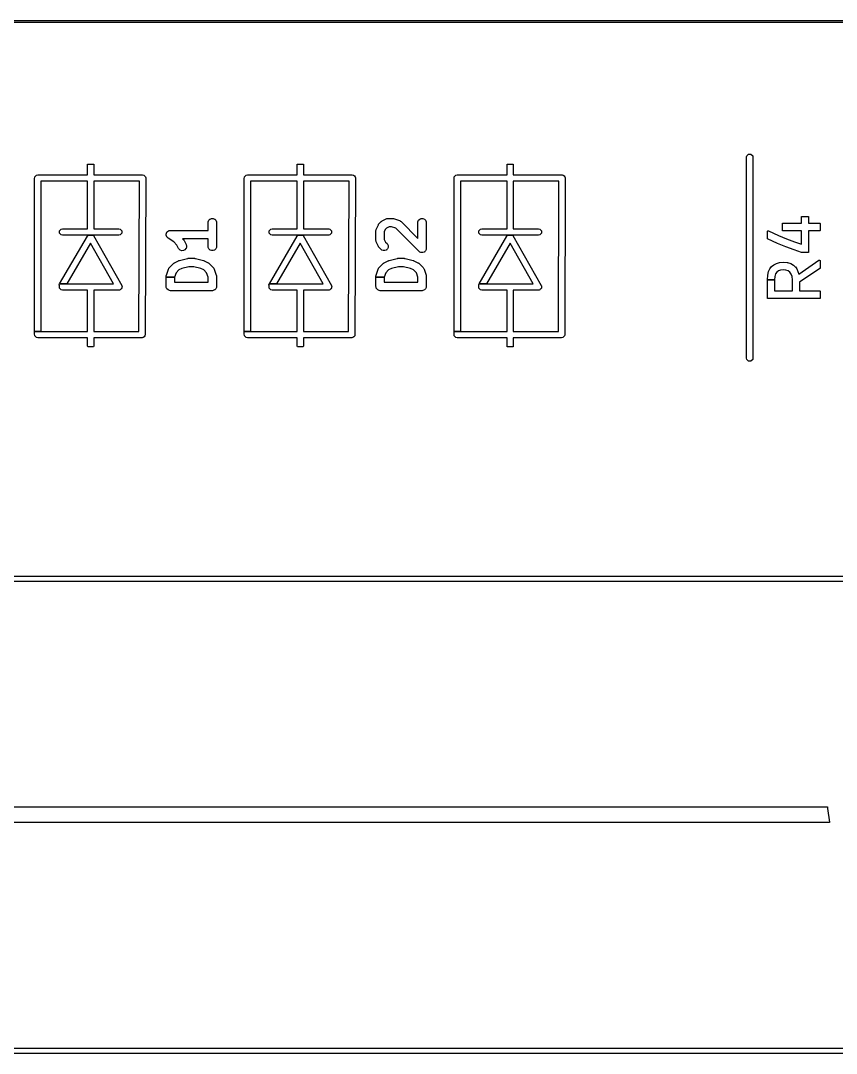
# Model space of a CAD drawing. Extents: x 110 to 212, y -82 to -34.
# Drawn here: x 156.18 to 171.73, y -57.67 to -37.98 of the extents above; entities that cross this region are included whole.
import ezdxf

# ---------------------------------------------------------------- set-up
doc = ezdxf.new("R2010")
doc.units = 0
doc.layers.add('BLACK', color=7, linetype='CONTINUOUS')

msp = doc.modelspace()

# ---------------------------------------------------------------- linework, layer by layer
at = {"layer": 'BLACK', "linetype": 'CONTINUOUS'}
for p, q in [((113.5, -37.98095), (194.5, -37.98095)), ((194.480954, -38.01905), (113.5, -38.01905)), ((170.02, -40.58), (170.024567, -40.557039)), ((170.024567, -40.557039), (170.057039, -40.524567)), ((170.057039, -40.524567), (170.102961, -40.524567)), ((170.102961, -40.524567), (170.135433, -40.557039)), ((170.135433, -40.557039), (170.14, -40.58)), ((157.45, -40.92), (157.45, -40.72)), ((157.45, -40.72), (157.57, -40.72)), ((157.57, -40.72), (157.57, -40.92)), ((161.45, -40.92), (161.45, -40.72)), ((161.45, -40.72), (161.57, -40.72)), ((161.57, -40.72), (161.57, -40.92)), ((165.45, -40.92), (165.45, -40.72)), ((165.45, -40.72), (165.57, -40.72)), ((165.57, -40.72), (165.57, -40.92)), ((170.02, -44.42), (170.02, -40.58)), ((170.14, -40.58), (170.14, -44.42)), ((156.444567, -40.957039), (156.477039, -40.924567)), ((156.444567, -40.967039), (156.444567, -40.957039)), ((156.477039, -40.924567), (156.5, -40.92)), ((156.5, -40.92), (157.45, -40.92)), ((157.57, -40.92), (158.5, -40.92)), ((158.5, -40.92), (158.522961, -40.924567)), ((158.522961, -40.924567), (158.523037, -40.924643)), ((158.523037, -40.924643), (158.523146, -40.924644)), ((158.523146, -40.924644), (158.539252, -40.940858)), ((158.539252, -40.940858), (158.555433, -40.957039)), ((158.555433, -40.957039), (158.555433, -40.957147)), ((158.555433, -40.957147), (158.555509, -40.957224)), ((158.555509, -40.957224), (158.56, -40.9802)), ((160.444567, -40.957039), (160.477039, -40.924567)), ((160.444567, -40.967039), (160.444567, -40.957039)), ((160.477039, -40.924567), (160.5, -40.92)), ((160.5, -40.92), (161.45, -40.92)), ((161.57, -40.92), (162.5, -40.92)), ((162.5, -40.92), (162.522961, -40.924567)), ((162.522961, -40.924567), (162.523037, -40.924643)), ((162.523037, -40.924643), (162.523146, -40.924644)), ((162.523146, -40.924644), (162.539252, -40.940858)), ((162.539252, -40.940858), (162.555433, -40.957039)), ((162.555433, -40.957039), (162.555433, -40.957147)), ((162.555433, -40.957147), (162.555509, -40.957224)), ((162.555509, -40.957224), (162.56, -40.9802)), ((164.444567, -40.957039), (164.477039, -40.924567)), ((164.444567, -40.967039), (164.444567, -40.957039)), ((164.477039, -40.924567), (164.5, -40.92)), ((164.5, -40.92), (165.45, -40.92)), ((165.57, -40.92), (166.5, -40.92)), ((166.5, -40.92), (166.522961, -40.924567)), ((166.522961, -40.924567), (166.523037, -40.924643)), ((166.523037, -40.924643), (166.523146, -40.924644)), ((166.523146, -40.924644), (166.539252, -40.940858)), ((166.539252, -40.940858), (166.555433, -40.957039)), ((166.555433, -40.957039), (166.555433, -40.957147)), ((166.555433, -40.957147), (166.555509, -40.957224)), ((166.555509, -40.957224), (166.56, -40.9802)), ((156.44, -40.99), (156.444567, -40.967039)), ((156.44, -43.91), (156.44, -40.99)), ((157.45, -41.04), (156.56, -41.04)), ((156.56, -41.04), (156.56, -43.91)), ((157.45, -41.95), (157.45, -41.04)), ((158.439799, -41.04), (157.57, -41.04)), ((157.57, -41.04), (157.57, -41.95)), ((158.4302, -43.91), (158.439799, -41.04)), ((158.56, -40.9802), (158.55, -43.970201)), ((160.44, -40.99), (160.444567, -40.967039)), ((160.44, -43.91), (160.44, -40.99)), ((161.45, -41.04), (160.56, -41.04)), ((160.56, -41.04), (160.56, -43.91)), ((161.45, -41.95), (161.45, -41.04)), ((162.439799, -41.04), (161.57, -41.04)), ((161.57, -41.04), (161.57, -41.95)), ((162.4302, -43.91), (162.439799, -41.04)), ((162.56, -40.9802), (162.55, -43.970201)), ((164.44, -40.99), (164.444567, -40.967039)), ((164.44, -43.91), (164.44, -40.99)), ((165.45, -41.04), (164.56, -41.04)), ((164.56, -41.04), (164.56, -43.91)), ((165.45, -41.95), (165.45, -41.04)), ((166.439799, -41.04), (165.57, -41.04)), ((165.57, -41.04), (165.57, -41.95)), ((166.4302, -43.91), (166.439799, -41.04)), ((166.56, -40.9802), (166.55, -43.970201)), ((171.065617, -41.720193), (171.067081, -41.716657)), ((171.065617, -41.841222), (171.065617, -41.720193)), ((171.067081, -41.716657), (171.070617, -41.715193)), ((171.070617, -41.715193), (171.193777, -41.715193)), ((171.193777, -41.715193), (171.197313, -41.716657)), ((171.197313, -41.716657), (171.198777, -41.720193)), ((171.198777, -41.720193), (171.198777, -41.841222)), ((159.750295, -41.831428), (159.750319, -41.830938)), ((159.750295, -41.979999), (159.750295, -41.831428)), ((159.750319, -41.830938), (159.75176, -41.816306)), ((159.75176, -41.816306), (159.752117, -41.814883)), ((159.752117, -41.814883), (159.763316, -41.787847)), ((159.763316, -41.787847), (159.764399, -41.786224)), ((159.764399, -41.786224), (159.785091, -41.765532)), ((159.785091, -41.765532), (159.786714, -41.764449)), ((159.786714, -41.764449), (159.81375, -41.75325)), ((159.81375, -41.75325), (159.815663, -41.752869)), ((159.815663, -41.752869), (159.844927, -41.752869)), ((159.844927, -41.752869), (159.84684, -41.75325)), ((159.84684, -41.75325), (159.873876, -41.764449)), ((159.873876, -41.764449), (159.875499, -41.765532)), ((159.875499, -41.765532), (159.896191, -41.786224)), ((159.896191, -41.786224), (159.897274, -41.787847)), ((159.897274, -41.787847), (159.908473, -41.814883)), ((159.908473, -41.814883), (159.90883, -41.816306)), ((159.90883, -41.816306), (159.910271, -41.830938)), ((159.910271, -41.830938), (159.910295, -41.831428)), ((159.910295, -41.831428), (159.910295, -42.288571)), ((162.958543, -41.948481), (162.958741, -41.948032)), ((162.958741, -41.948032), (162.996836, -41.871841)), ((162.996836, -41.871841), (162.997076, -41.871414)), ((162.997076, -41.871414), (163.000816, -41.865468)), ((163.000816, -41.865468), (163.001412, -41.864034)), ((163.001412, -41.864034), (163.002165, -41.862778)), ((163.002165, -41.862778), (163.003654, -41.860962)), ((163.003654, -41.860962), (163.004909, -41.85897)), ((163.004909, -41.85897), (163.005863, -41.857858)), ((163.005863, -41.857858), (163.00704, -41.856836)), ((163.00704, -41.856836), (163.011492, -41.851413)), ((163.011492, -41.851413), (163.011821, -41.851049)), ((163.011821, -41.851049), (163.049916, -41.812954)), ((163.049916, -41.812954), (163.05028, -41.812625)), ((163.05028, -41.812625), (163.055703, -41.808173)), ((163.055703, -41.808173), (163.056725, -41.806996)), ((163.056725, -41.806996), (163.057837, -41.806042)), ((163.057837, -41.806042), (163.059829, -41.804787)), ((163.059829, -41.804787), (163.061645, -41.803298)), ((163.061645, -41.803298), (163.062901, -41.802545)), ((163.062901, -41.802545), (163.064335, -41.801949)), ((163.064335, -41.801949), (163.070281, -41.798209)), ((163.070281, -41.798209), (163.070708, -41.797969)), ((163.070708, -41.797969), (163.146899, -41.759874)), ((163.153874, -41.93527), (163.134137, -41.955007)), ((163.146899, -41.759874), (163.147348, -41.759676)), ((163.147348, -41.759676), (163.16108, -41.754421)), ((163.201561, -41.911428), (163.153874, -41.93527)), ((163.16108, -41.754421), (163.162512, -41.754104)), ((163.162512, -41.754104), (163.164388, -41.75397)), ((163.164388, -41.75397), (163.166131, -41.753249)), ((163.166131, -41.753249), (163.167554, -41.752893)), ((163.167554, -41.752893), (163.182186, -41.751452)), ((163.182186, -41.751452), (163.182676, -41.751428)), ((163.182676, -41.751428), (163.258866, -41.751428)), ((163.245886, -41.911428), (163.201561, -41.911428)), ((163.329935, -41.939444), (163.245886, -41.911428)), ((163.258866, -41.751428), (163.259356, -41.751452)), ((163.259356, -41.751452), (163.266342, -41.752139)), ((163.266342, -41.752139), (163.267892, -41.75203)), ((163.267892, -41.75203), (163.269354, -41.752141)), ((163.269354, -41.752141), (163.271646, -41.752661)), ((163.271646, -41.752661), (163.273989, -41.752893)), ((163.273989, -41.752893), (163.275411, -41.753249)), ((163.275411, -41.753249), (163.276855, -41.753846)), ((163.276855, -41.753846), (163.283692, -41.755402)), ((163.283692, -41.755402), (163.284164, -41.755534)), ((163.284164, -41.755534), (163.39845, -41.793629)), ((163.773726, -42.383235), (163.329935, -41.939444)), ((163.39845, -41.793629), (163.398907, -41.793806)), ((163.398907, -41.793806), (163.412332, -41.7998)), ((163.412332, -41.7998), (163.41357, -41.800589)), ((163.41357, -41.800589), (163.414991, -41.801822)), ((163.414991, -41.801822), (163.416734, -41.802544)), ((163.416734, -41.802544), (163.417992, -41.803298)), ((163.417992, -41.803298), (163.429357, -41.812625)), ((163.429357, -41.812625), (163.429721, -41.812954)), ((163.429721, -41.812954), (163.750295, -42.133528)), ((163.750295, -41.831428), (163.750319, -41.830938)), ((163.750295, -42.133528), (163.750295, -41.831428)), ((163.750319, -41.830938), (163.75176, -41.816306)), ((163.75176, -41.816306), (163.752117, -41.814883)), ((163.752117, -41.814883), (163.763316, -41.787847)), ((163.763316, -41.787847), (163.764399, -41.786224)), ((163.764399, -41.786224), (163.785091, -41.765532)), ((163.785091, -41.765532), (163.786714, -41.764449)), ((163.786714, -41.764449), (163.81375, -41.75325)), ((163.81375, -41.75325), (163.815663, -41.752869)), ((163.815663, -41.752869), (163.844927, -41.752869)), ((163.844927, -41.752869), (163.84684, -41.75325)), ((163.84684, -41.75325), (163.873876, -41.764449)), ((163.873876, -41.764449), (163.875499, -41.765532)), ((163.875499, -41.765532), (163.896191, -41.786224)), ((163.896191, -41.786224), (163.897274, -41.787847)), ((163.897274, -41.787847), (163.908473, -41.814883)), ((163.908473, -41.814883), (163.90883, -41.816306)), ((163.90883, -41.816306), (163.910271, -41.830938)), ((163.910271, -41.830938), (163.910295, -41.831428)), ((163.910295, -41.831428), (163.910295, -42.326666)), ((170.702978, -41.846222), (170.704442, -41.842686)), ((170.702978, -41.983425), (170.702978, -41.846222)), ((170.704442, -41.842686), (170.707978, -41.841222)), ((170.707978, -41.841222), (171.065617, -41.841222)), ((171.198777, -41.841222), (171.415, -41.841222)), ((171.415, -41.841222), (171.418536, -41.842686)), ((171.418536, -41.842686), (171.42, -41.846222)), ((171.42, -41.846222), (171.42, -41.983425)), ((156.914567, -41.987039), (156.947039, -41.954567)), ((156.914567, -42.032961), (156.914567, -41.987039)), ((156.947039, -42.065433), (156.914567, -42.032961)), ((156.918153, -42.999803), (157.448153, -42.089803)), ((156.947039, -41.954567), (156.97, -41.95)), ((156.97, -42.07), (156.947039, -42.065433)), ((156.97, -41.95), (157.45, -41.95)), ((157.468195, -42.07), (156.97, -42.07)), ((157.448153, -42.089803), (157.462545, -42.073515)), ((157.462545, -42.073515), (157.462645, -42.073155)), ((157.462645, -42.073155), (157.463085, -42.072904)), ((157.463085, -42.072904), (157.463655, -42.07226)), ((157.463655, -42.07226), (157.464708, -42.071981)), ((157.464708, -42.071981), (157.468195, -42.07)), ((157.468195, -42.07), (157.553208, -42.07)), ((157.553208, -42.07), (157.468195, -42.07)), ((157.553208, -42.07), (157.562162, -42.08035)), ((158.05, -42.07), (157.553208, -42.07)), ((157.562162, -42.08035), (158.102162, -43.03035)), ((157.57, -41.95), (158.05, -41.95)), ((158.05, -41.95), (158.072961, -41.954567)), ((158.072961, -42.065433), (158.05, -42.07)), ((158.072961, -41.954567), (158.105433, -41.987039)), ((158.105433, -42.032961), (158.072961, -42.065433)), ((158.105433, -41.987039), (158.105433, -42.032961)), ((158.95039, -42.059107), (158.951736, -42.052302)), ((158.950392, -42.061058), (158.95039, -42.059107)), ((158.951736, -42.067778), (158.950392, -42.061058)), ((158.951736, -42.045367), (158.952116, -42.043454)), ((158.951736, -42.052302), (158.951736, -42.045367)), ((158.951736, -42.074631), (158.951736, -42.067778)), ((158.952116, -42.076544), (158.951736, -42.074631)), ((158.952116, -42.043454), (158.954738, -42.03712)), ((158.95477, -42.082953), (158.952116, -42.076544)), ((158.954738, -42.03712), (158.956069, -42.030399)), ((158.956131, -42.089753), (158.95477, -42.082953)), ((158.956069, -42.030399), (158.956814, -42.028597)), ((158.956879, -42.091554), (158.956131, -42.089753)), ((158.956814, -42.028597), (158.96066, -42.022826)), ((158.960693, -42.09725), (158.956879, -42.091554)), ((158.96066, -42.022826), (158.963316, -42.016417)), ((158.963316, -42.103581), (158.960693, -42.09725)), ((158.963316, -42.016417), (158.964399, -42.014796)), ((158.964399, -42.105203), (158.963316, -42.103581)), ((158.964399, -42.014796), (158.969244, -42.00995)), ((158.969306, -42.11011), (158.964399, -42.105203)), ((158.969244, -42.00995), (158.973047, -42.004247)), ((158.973163, -42.115869), (158.969306, -42.11011)), ((158.973047, -42.004247), (158.974424, -42.002867)), ((158.974149, -42.116955), (158.973163, -42.115869)), ((158.985407, -42.126175), (158.974149, -42.116955)), ((158.974424, -42.002867), (158.980187, -41.999006)), ((158.980187, -41.999006), (158.985092, -41.994103)), ((158.985092, -41.994103), (158.986713, -41.99302)), ((158.985444, -42.126129), (158.985407, -42.126175)), ((158.985537, -42.126191), (158.985444, -42.126129)), ((158.985493, -42.126246), (158.985537, -42.126191)), ((158.985536, -42.126281), (158.985493, -42.126246)), ((158.985918, -42.126563), (158.985536, -42.126281)), ((159.093611, -42.198358), (158.985918, -42.126563)), ((158.986713, -41.99302), (158.993042, -41.990397)), ((158.993042, -41.990397), (158.99874, -41.986583)), ((158.99874, -41.986583), (159.000541, -41.985835)), ((159.000541, -41.985835), (159.007339, -41.984474)), ((159.007339, -41.984474), (159.01375, -41.98182)), ((159.01375, -41.98182), (159.015173, -41.981464)), ((159.015173, -41.981464), (159.029651, -41.980038)), ((159.029651, -41.980038), (159.029656, -41.980094)), ((159.029656, -41.980094), (159.029778, -41.980094)), ((159.029772, -41.980026), (159.029825, -41.980021)), ((159.029778, -41.980094), (159.029772, -41.980026)), ((159.029825, -41.980021), (159.030295, -41.979999)), ((159.030295, -41.979999), (159.750295, -41.979999)), ((159.750295, -42.139999), (159.261528, -42.139999)), ((159.261528, -42.139999), (159.27734, -42.155811)), ((159.750295, -42.288571), (159.750295, -42.139999)), ((160.914567, -41.987039), (160.947039, -41.954567)), ((160.914567, -42.032961), (160.914567, -41.987039)), ((160.947039, -42.065433), (160.914567, -42.032961)), ((160.918153, -42.999803), (161.448153, -42.089803)), ((160.947039, -41.954567), (160.97, -41.95)), ((160.97, -42.07), (160.947039, -42.065433)), ((160.97, -41.95), (161.45, -41.95)), ((161.468195, -42.07), (160.97, -42.07)), ((161.448153, -42.089803), (161.462545, -42.073515)), ((161.462545, -42.073515), (161.462645, -42.073155)), ((161.462645, -42.073155), (161.463085, -42.072904)), ((161.463085, -42.072904), (161.463655, -42.07226)), ((161.463655, -42.07226), (161.464708, -42.071981)), ((161.464708, -42.071981), (161.468195, -42.07)), ((161.468195, -42.07), (161.553208, -42.07)), ((161.553208, -42.07), (161.468195, -42.07)), ((161.553208, -42.07), (161.562162, -42.08035)), ((162.05, -42.07), (161.553208, -42.07)), ((161.562162, -42.08035), (162.102162, -43.03035)), ((161.57, -41.95), (162.05, -41.95)), ((162.05, -41.95), (162.072961, -41.954567)), ((162.072961, -42.065433), (162.05, -42.07)), ((162.072961, -41.954567), (162.105433, -41.987039)), ((162.105433, -42.032961), (162.072961, -42.065433)), ((162.105433, -41.987039), (162.105433, -42.032961)), ((162.950295, -41.983809), (162.950319, -41.983319)), ((162.950295, -42.174285), (162.950295, -41.983809)), ((162.950319, -41.983319), (162.95176, -41.968687)), ((162.95176, -41.968687), (162.952116, -41.967264)), ((162.952116, -41.967264), (162.952837, -41.965521)), ((162.952837, -41.965521), (162.952971, -41.963645)), ((162.952971, -41.963645), (162.953288, -41.962213)), ((162.953288, -41.962213), (162.958543, -41.948481)), ((163.134137, -41.955007), (163.110295, -42.002692)), ((163.110295, -42.002692), (163.110295, -42.1554)), ((164.914567, -41.987039), (164.947039, -41.954567)), ((164.914567, -42.032961), (164.914567, -41.987039)), ((164.947039, -42.065433), (164.914567, -42.032961)), ((164.918153, -42.999803), (165.448153, -42.089803)), ((164.947039, -41.954567), (164.97, -41.95)), ((164.97, -42.07), (164.947039, -42.065433)), ((164.97, -41.95), (165.45, -41.95)), ((165.468195, -42.07), (164.97, -42.07)), ((165.448153, -42.089803), (165.462545, -42.073515)), ((165.462545, -42.073515), (165.462645, -42.073155)), ((165.462645, -42.073155), (165.463085, -42.072904)), ((165.463085, -42.072904), (165.463655, -42.07226)), ((165.463655, -42.07226), (165.464708, -42.071981)), ((165.464708, -42.071981), (165.468195, -42.07)), ((165.468195, -42.07), (165.553208, -42.07)), ((165.553208, -42.07), (165.468195, -42.07)), ((165.553208, -42.07), (165.562162, -42.08035)), ((166.05, -42.07), (165.553208, -42.07)), ((165.562162, -42.08035), (166.102162, -43.03035)), ((165.57, -41.95), (166.05, -41.95)), ((166.05, -41.95), (166.072961, -41.954567)), ((166.072961, -42.065433), (166.05, -42.07)), ((166.072961, -41.954567), (166.105433, -41.987039)), ((166.105433, -42.032961), (166.072961, -42.065433)), ((166.105433, -41.987039), (166.105433, -42.032961)), ((170.415992, -41.996004), (170.417456, -41.992468)), ((170.415992, -42.13742), (170.415992, -41.996004)), ((170.416304, -42.139158), (170.415992, -42.13742)), ((170.418905, -42.141964), (170.416304, -42.139158)), ((170.417456, -41.992468), (170.420992, -41.991004)), ((170.610509, -42.229952), (170.418905, -42.141964)), ((170.420992, -41.991004), (170.434975, -41.991004)), ((170.434975, -41.991004), (170.437088, -41.991472)), ((170.437088, -41.991472), (170.625621, -42.079371)), ((170.625621, -42.079371), (170.780519, -42.144674)), ((170.704442, -41.986961), (170.702978, -41.983425)), ((170.707978, -41.988425), (170.704442, -41.986961)), ((171.065617, -41.988425), (170.707978, -41.988425)), ((170.780519, -42.144674), (170.930372, -42.199616)), ((171.065617, -42.241231), (171.065617, -41.988425)), ((171.415, -41.988425), (171.198777, -41.988425)), ((171.198777, -41.988425), (171.198777, -42.397783)), ((171.418536, -41.986961), (171.415, -41.988425)), ((171.42, -41.983425), (171.418536, -41.986961)), ((157.507305, -42.226675), (157.056907, -43)), ((157.946879, -43), (157.507305, -42.226675)), ((159.155023, -42.25977), (159.093611, -42.198358)), ((159.187312, -42.324348), (159.155023, -42.25977)), ((159.187552, -42.324775), (159.187312, -42.324348)), ((159.195384, -42.337218), (159.187552, -42.324775)), ((159.19634, -42.338332), (159.195384, -42.337218)), ((159.218448, -42.357505), (159.19634, -42.338332)), ((159.27734, -42.155811), (159.277669, -42.156175)), ((159.277669, -42.156175), (159.282118, -42.161597)), ((159.282118, -42.161597), (159.283297, -42.162619)), ((159.283297, -42.162619), (159.284253, -42.163734)), ((159.284253, -42.163734), (159.285505, -42.165724)), ((159.285505, -42.165724), (159.286995, -42.167539)), ((159.286995, -42.167539), (159.28775, -42.168798)), ((159.28775, -42.168798), (159.288344, -42.170232)), ((159.288344, -42.170232), (159.292085, -42.176176)), ((159.292085, -42.176176), (159.292325, -42.176603)), ((159.292325, -42.176603), (159.33042, -42.252794)), ((159.3278, -42.328989), (159.308627, -42.351097)), ((159.328766, -42.327294), (159.3278, -42.328989)), ((159.33802, -42.299533), (159.328766, -42.327294)), ((159.33042, -42.252794), (159.330618, -42.253243)), ((159.330618, -42.253243), (159.335873, -42.266975)), ((159.335873, -42.266975), (159.33619, -42.268408)), ((159.33619, -42.268408), (159.338264, -42.297598)), ((159.338264, -42.297598), (159.33802, -42.299533)), ((159.750319, -42.289061), (159.750295, -42.288571)), ((159.75176, -42.303693), (159.750319, -42.289061)), ((159.752117, -42.305116), (159.75176, -42.303693)), ((159.763316, -42.332152), (159.752117, -42.305116)), ((159.764399, -42.333775), (159.763316, -42.332152)), ((159.785091, -42.354467), (159.764399, -42.333775)), ((159.896191, -42.333775), (159.875499, -42.354467)), ((159.897274, -42.332152), (159.896191, -42.333775)), ((159.908473, -42.305116), (159.897274, -42.332152)), ((159.90883, -42.303693), (159.908473, -42.305116)), ((159.910271, -42.289061), (159.90883, -42.303693)), ((159.910295, -42.288571), (159.910271, -42.289061)), ((161.507305, -42.226675), (161.056907, -43)), ((161.946879, -43), (161.507305, -42.226675)), ((162.950319, -42.174775), (162.950295, -42.174285)), ((162.95176, -42.189407), (162.950319, -42.174775)), ((162.952117, -42.19083), (162.95176, -42.189407)), ((162.952837, -42.192569), (162.952117, -42.19083)), ((162.952971, -42.194448), (162.952837, -42.192569)), ((162.953288, -42.195881), (162.952971, -42.194448)), ((162.958543, -42.209613), (162.953288, -42.195881)), ((162.958741, -42.210062), (162.958543, -42.209613)), ((162.996836, -42.286252), (162.958741, -42.210062)), ((162.997076, -42.28668), (162.996836, -42.286252)), ((163.000816, -42.292623), (162.997076, -42.28668)), ((163.00141, -42.294055), (163.000816, -42.292623)), ((163.002164, -42.295314), (163.00141, -42.294055)), ((163.003654, -42.29713), (163.002164, -42.295314)), ((163.004909, -42.299123), (163.003654, -42.29713)), ((163.005864, -42.300237), (163.004909, -42.299123)), ((163.007044, -42.30126), (163.005864, -42.300237)), ((163.011491, -42.306679), (163.007044, -42.30126)), ((163.01182, -42.307042), (163.011491, -42.306679)), ((163.049915, -42.345138), (163.01182, -42.307042)), ((163.110295, -42.1554), (163.134138, -42.203086)), ((163.134138, -42.203086), (163.163055, -42.232004)), ((163.172381, -42.333775), (163.151688, -42.354468)), ((163.163055, -42.232004), (163.163384, -42.232367)), ((163.163384, -42.232367), (163.172711, -42.243732)), ((163.173464, -42.332152), (163.172381, -42.333775)), ((163.172711, -42.243732), (163.173465, -42.244991)), ((163.184663, -42.305116), (163.173464, -42.332152)), ((163.173465, -42.244991), (163.184663, -42.272027)), ((163.184663, -42.272027), (163.185044, -42.27394)), ((163.185044, -42.303203), (163.184663, -42.305116)), ((163.185044, -42.27394), (163.185044, -42.303203)), ((163.90883, -42.341788), (163.908473, -42.343211)), ((163.910271, -42.327156), (163.90883, -42.341788)), ((163.910295, -42.326666), (163.910271, -42.327156)), ((165.507305, -42.226675), (165.056907, -43)), ((165.946879, -43), (165.507305, -42.226675)), ((170.61068, -42.230026), (170.610509, -42.229952)), ((170.769809, -42.296034), (170.61068, -42.230026)), ((170.769979, -42.296101), (170.769809, -42.296034)), ((170.923848, -42.35344), (170.769979, -42.296101)), ((170.930372, -42.199616), (171.065617, -42.241231)), ((159.201367, -42.553816), (159.353749, -42.51572)), ((159.220143, -42.358471), (159.218448, -42.357505)), ((159.247904, -42.367725), (159.220143, -42.358471)), ((159.249839, -42.367969), (159.247904, -42.367725)), ((159.279029, -42.365895), (159.249839, -42.367969)), ((159.280911, -42.36538), (159.279029, -42.365895)), ((159.307086, -42.352293), (159.280911, -42.36538)), ((159.308627, -42.351097), (159.307086, -42.352293)), ((159.353749, -42.51572), (159.354229, -42.515625)), ((159.354229, -42.515625), (159.356155, -42.515339)), ((159.356155, -42.515339), (159.356612, -42.515151)), ((159.356612, -42.515151), (159.35803, -42.514797)), ((159.35803, -42.514797), (159.363428, -42.514265)), ((159.363428, -42.514265), (159.368775, -42.513475)), ((159.368775, -42.513475), (159.37024, -42.513475)), ((159.37024, -42.513475), (159.370723, -42.513546)), ((159.370723, -42.513546), (159.372663, -42.513356)), ((159.372663, -42.513356), (159.373152, -42.513332)), ((159.373152, -42.513332), (159.487438, -42.513332)), ((159.487438, -42.513332), (159.487927, -42.513356)), ((159.487927, -42.513356), (159.489867, -42.513546)), ((159.489867, -42.513546), (159.490351, -42.513475)), ((159.490351, -42.513475), (159.491815, -42.513475)), ((159.491815, -42.513475), (159.497161, -42.514265)), ((159.497161, -42.514265), (159.50256, -42.514797)), ((159.50256, -42.514797), (159.503981, -42.515153)), ((159.503981, -42.515153), (159.504431, -42.515339)), ((159.504431, -42.515339), (159.506361, -42.515625)), ((159.506361, -42.515625), (159.506842, -42.51572)), ((159.506842, -42.51572), (159.659223, -42.553816)), ((159.786714, -42.35555), (159.785091, -42.354467)), ((159.81375, -42.366749), (159.786714, -42.35555)), ((159.815663, -42.36713), (159.81375, -42.366749)), ((159.844927, -42.36713), (159.815663, -42.36713)), ((159.84684, -42.366749), (159.844927, -42.36713)), ((159.873876, -42.35555), (159.84684, -42.366749)), ((159.875499, -42.354467), (159.873876, -42.35555)), ((163.050279, -42.345468), (163.049915, -42.345138)), ((163.061644, -42.354796), (163.050279, -42.345468)), ((163.062903, -42.35555), (163.061644, -42.354796)), ((163.089939, -42.366749), (163.062903, -42.35555)), ((163.091852, -42.36713), (163.089939, -42.366749)), ((163.121115, -42.36713), (163.091852, -42.36713)), ((163.123028, -42.366749), (163.121115, -42.36713)), ((163.150065, -42.355551), (163.123028, -42.366749)), ((163.151688, -42.354468), (163.150065, -42.355551)), ((163.201367, -42.553816), (163.353749, -42.51572)), ((163.353749, -42.51572), (163.354229, -42.515625)), ((163.354229, -42.515625), (163.356155, -42.515339)), ((163.356155, -42.515339), (163.356612, -42.515151)), ((163.356612, -42.515151), (163.35803, -42.514797)), ((163.35803, -42.514797), (163.363428, -42.514265)), ((163.363428, -42.514265), (163.368775, -42.513475)), ((163.368775, -42.513475), (163.37024, -42.513475)), ((163.37024, -42.513475), (163.370723, -42.513546)), ((163.370723, -42.513546), (163.372663, -42.513356)), ((163.372663, -42.513356), (163.373152, -42.513332)), ((163.373152, -42.513332), (163.487438, -42.513332)), ((163.487438, -42.513332), (163.487927, -42.513356)), ((163.487927, -42.513356), (163.489867, -42.513546)), ((163.489867, -42.513546), (163.490351, -42.513475)), ((163.490351, -42.513475), (163.491815, -42.513475)), ((163.491815, -42.513475), (163.497161, -42.514265)), ((163.497161, -42.514265), (163.50256, -42.514797)), ((163.50256, -42.514797), (163.503981, -42.515153)), ((163.503981, -42.515153), (163.504431, -42.515339)), ((163.504431, -42.515339), (163.506361, -42.515625)), ((163.506361, -42.515625), (163.506842, -42.51572)), ((163.506842, -42.51572), (163.659223, -42.553816)), ((163.77409, -42.383564), (163.773726, -42.383235)), ((163.785455, -42.392892), (163.77409, -42.383564)), ((163.786714, -42.393646), (163.785455, -42.392892)), ((163.805831, -42.401564), (163.786714, -42.393646)), ((163.81375, -42.404844), (163.805831, -42.401564)), ((163.815663, -42.405225), (163.81375, -42.404844)), ((163.844927, -42.405225), (163.815663, -42.405225)), ((163.84684, -42.404844), (163.844927, -42.405225)), ((163.873876, -42.393646), (163.84684, -42.404844)), ((163.875499, -42.392563), (163.873876, -42.393646)), ((163.896192, -42.37187), (163.875499, -42.392563)), ((163.897275, -42.370247), (163.896192, -42.37187)), ((163.908473, -42.343211), (163.897275, -42.370247)), ((170.923993, -42.353492), (170.923848, -42.35344)), ((171.069016, -42.40252), (170.923993, -42.353492)), ((171.070617, -42.402783), (171.069016, -42.40252)), ((171.193777, -42.402783), (171.070617, -42.402783)), ((171.197313, -42.401319), (171.193777, -42.402783)), ((171.198777, -42.397783), (171.197313, -42.401319)), ((158.954401, -42.834701), (158.992496, -42.720415)), ((158.992496, -42.720415), (158.992673, -42.719958)), ((158.992673, -42.719958), (158.998667, -42.706533)), ((158.998667, -42.706533), (158.999455, -42.705296)), ((158.999455, -42.705296), (159.000689, -42.703872)), ((159.000689, -42.703872), (159.001411, -42.702131)), ((159.001411, -42.702131), (159.002165, -42.700873)), ((159.002165, -42.700873), (159.011492, -42.689508)), ((159.011492, -42.689508), (159.011821, -42.689144)), ((159.011821, -42.689144), (159.088011, -42.612954)), ((159.088011, -42.612954), (159.088374, -42.612626)), ((159.088374, -42.612626), (159.093799, -42.608171)), ((159.093799, -42.608171), (159.094821, -42.606995)), ((159.094821, -42.606995), (159.095931, -42.606043)), ((159.095931, -42.606043), (159.097916, -42.604791)), ((159.097916, -42.604791), (159.099741, -42.603296)), ((159.099741, -42.603296), (159.100998, -42.602543)), ((159.100998, -42.602543), (159.102437, -42.601946)), ((159.102437, -42.601946), (159.108376, -42.598209)), ((159.108376, -42.598209), (159.108803, -42.597969)), ((159.108803, -42.597969), (159.184994, -42.559874)), ((159.19197, -42.735269), (159.138311, -42.788928)), ((159.184994, -42.559874), (159.185439, -42.559678)), ((159.185439, -42.559678), (159.186026, -42.559452)), ((159.186026, -42.559452), (159.187052, -42.558906)), ((159.187052, -42.558906), (159.193147, -42.556726)), ((159.248688, -42.70691), (159.19197, -42.735269)), ((159.193147, -42.556726), (159.199176, -42.554421)), ((159.199176, -42.554421), (159.200303, -42.55417)), ((159.200303, -42.55417), (159.200901, -42.553957)), ((159.200901, -42.553957), (159.201367, -42.553816)), ((159.383004, -42.673332), (159.248688, -42.70691)), ((159.477586, -42.673332), (159.383004, -42.673332)), ((159.611898, -42.70691), (159.477586, -42.673332)), ((159.668618, -42.73527), (159.611898, -42.70691)), ((159.659223, -42.553816), (159.65969, -42.553958)), ((159.65969, -42.553958), (159.660281, -42.554169)), ((159.660281, -42.554169), (159.661414, -42.554421)), ((159.661414, -42.554421), (159.667441, -42.556726)), ((159.667441, -42.556726), (159.673538, -42.558906)), ((159.722279, -42.78893), (159.668618, -42.73527)), ((159.673538, -42.558906), (159.674561, -42.559452)), ((159.674561, -42.559452), (159.675149, -42.559677)), ((159.675149, -42.559677), (159.675596, -42.559874)), ((159.675596, -42.559874), (159.751786, -42.597969)), ((159.751786, -42.597969), (159.752214, -42.598209)), ((159.752214, -42.598209), (159.758157, -42.601949)), ((159.758157, -42.601949), (159.759589, -42.602543)), ((159.759589, -42.602543), (159.760848, -42.603297)), ((159.760848, -42.603297), (159.762664, -42.604787)), ((159.762664, -42.604787), (159.764657, -42.606042)), ((159.764657, -42.606042), (159.765771, -42.606997)), ((159.765771, -42.606997), (159.766794, -42.608177)), ((159.766794, -42.608177), (159.772214, -42.612625)), ((159.772214, -42.612625), (159.772578, -42.612954)), ((159.772578, -42.612954), (159.848769, -42.689144)), ((159.848769, -42.689144), (159.849098, -42.689508)), ((159.849098, -42.689508), (159.858425, -42.700873)), ((159.858425, -42.700873), (159.85918, -42.702132)), ((159.85918, -42.702132), (159.859901, -42.703873)), ((159.859901, -42.703873), (159.861134, -42.705295)), ((159.861134, -42.705295), (159.861923, -42.706533)), ((159.861923, -42.706533), (159.867917, -42.719958)), ((159.867917, -42.719958), (159.868094, -42.720415)), ((159.868094, -42.720415), (159.906189, -42.834701)), ((162.954401, -42.834701), (162.992496, -42.720415)), ((162.992496, -42.720415), (162.992673, -42.719958)), ((162.992673, -42.719958), (162.998667, -42.706533)), ((162.998667, -42.706533), (162.999455, -42.705296)), ((162.999455, -42.705296), (163.000689, -42.703872)), ((163.000689, -42.703872), (163.001411, -42.702131)), ((163.001411, -42.702131), (163.002165, -42.700873)), ((163.002165, -42.700873), (163.011492, -42.689508)), ((163.011492, -42.689508), (163.011821, -42.689144)), ((163.011821, -42.689144), (163.088011, -42.612954)), ((163.088011, -42.612954), (163.088374, -42.612626)), ((163.088374, -42.612626), (163.093799, -42.608171)), ((163.093799, -42.608171), (163.094821, -42.606995)), ((163.094821, -42.606995), (163.095931, -42.606043)), ((163.095931, -42.606043), (163.097916, -42.604791)), ((163.097916, -42.604791), (163.099741, -42.603296)), ((163.099741, -42.603296), (163.100998, -42.602543)), ((163.100998, -42.602543), (163.102437, -42.601946)), ((163.102437, -42.601946), (163.108376, -42.598209)), ((163.108376, -42.598209), (163.108803, -42.597969)), ((163.108803, -42.597969), (163.184994, -42.559874)), ((163.19197, -42.735269), (163.138311, -42.788928)), ((163.184994, -42.559874), (163.185439, -42.559678)), ((163.185439, -42.559678), (163.186026, -42.559452)), ((163.186026, -42.559452), (163.187052, -42.558906)), ((163.187052, -42.558906), (163.193147, -42.556726)), ((163.248688, -42.70691), (163.19197, -42.735269)), ((163.193147, -42.556726), (163.199176, -42.554421)), ((163.199176, -42.554421), (163.200303, -42.55417)), ((163.200303, -42.55417), (163.200901, -42.553957)), ((163.200901, -42.553957), (163.201367, -42.553816)), ((163.383004, -42.673332), (163.248688, -42.70691)), ((163.477586, -42.673332), (163.383004, -42.673332)), ((163.611898, -42.70691), (163.477586, -42.673332)), ((163.668618, -42.73527), (163.611898, -42.70691)), ((163.659223, -42.553816), (163.65969, -42.553958)), ((163.65969, -42.553958), (163.660281, -42.554169)), ((163.660281, -42.554169), (163.661414, -42.554421)), ((163.661414, -42.554421), (163.667441, -42.556726)), ((163.667441, -42.556726), (163.673538, -42.558906)), ((163.722279, -42.78893), (163.668618, -42.73527)), ((163.673538, -42.558906), (163.674561, -42.559452)), ((163.674561, -42.559452), (163.675149, -42.559677)), ((163.675149, -42.559677), (163.675596, -42.559874)), ((163.675596, -42.559874), (163.751786, -42.597969)), ((163.751786, -42.597969), (163.752214, -42.598209)), ((163.752214, -42.598209), (163.758157, -42.601949)), ((163.758157, -42.601949), (163.759589, -42.602543)), ((163.759589, -42.602543), (163.760848, -42.603297)), ((163.760848, -42.603297), (163.762664, -42.604787)), ((163.762664, -42.604787), (163.764657, -42.606042)), ((163.764657, -42.606042), (163.765771, -42.606997)), ((163.765771, -42.606997), (163.766794, -42.608177)), ((163.766794, -42.608177), (163.772214, -42.612625)), ((163.772214, -42.612625), (163.772578, -42.612954)), ((163.772578, -42.612954), (163.848769, -42.689144)), ((163.848769, -42.689144), (163.849098, -42.689508)), ((163.849098, -42.689508), (163.858425, -42.700873)), ((163.858425, -42.700873), (163.85918, -42.702132)), ((163.85918, -42.702132), (163.859901, -42.703873)), ((163.859901, -42.703873), (163.861134, -42.705295)), ((163.861134, -42.705295), (163.861923, -42.706533)), ((163.861923, -42.706533), (163.867917, -42.719958)), ((163.867917, -42.719958), (163.868094, -42.720415)), ((163.868094, -42.720415), (163.906189, -42.834701)), ((170.438348, -42.765358), (170.462776, -42.711896)), ((170.462776, -42.711896), (170.463368, -42.710916)), ((170.463368, -42.710916), (170.495438, -42.669437)), ((170.495438, -42.669437), (170.496251, -42.668606)), ((170.496251, -42.668606), (170.537666, -42.635134)), ((170.537666, -42.635134), (170.538586, -42.634544)), ((170.538586, -42.634544), (170.588092, -42.609975)), ((170.588092, -42.609975), (170.589045, -42.609618)), ((170.589045, -42.609618), (170.648267, -42.594067)), ((170.648267, -42.594067), (170.649148, -42.593918)), ((170.649148, -42.593918), (170.720228, -42.588376)), ((170.720597, -42.732784), (170.665845, -42.738526)), ((170.720228, -42.588376), (170.721069, -42.588381)), ((170.768842, -42.738209), (170.720597, -42.732784)), ((170.721069, -42.588381), (170.795738, -42.595157)), ((170.795738, -42.595157), (170.796749, -42.595356)), ((170.796749, -42.595356), (170.859432, -42.61453)), ((170.859432, -42.61453), (170.860478, -42.614986)), ((170.860478, -42.614986), (170.913513, -42.645761)), ((170.913513, -42.645761), (170.914386, -42.646404)), ((170.914386, -42.646404), (170.947901, -42.677189)), ((170.947901, -42.677189), (170.948559, -42.677925)), ((170.948559, -42.677925), (170.976296, -42.715956)), ((170.976296, -42.715956), (170.97677, -42.716752)), ((170.97677, -42.716752), (170.998856, -42.763136)), ((171.013317, -42.813516), (171.398203, -42.551431)), ((171.417763, -42.709513), (171.025181, -42.969857)), ((171.398203, -42.551431), (171.401017, -42.550564)), ((171.401017, -42.550564), (171.415, -42.550564)), ((171.415, -42.550564), (171.418536, -42.552028)), ((171.418536, -42.708882), (171.417763, -42.709513)), ((171.418536, -42.552028), (171.42, -42.555564)), ((171.42, -42.705346), (171.418536, -42.708882)), ((171.42, -42.555564), (171.42, -42.705346)), ((158.950295, -42.859999), (158.950319, -42.859509)), ((158.950295, -42.872977), (158.950295, -42.859999)), ((158.950295, -43.050475), (158.950295, -42.872977)), ((158.950295, -42.872977), (159.110295, -42.872977)), ((159.110295, -42.872977), (158.950295, -42.872977)), ((158.950319, -42.859509), (158.951006, -42.852521)), ((158.950897, -42.850973), (158.951008, -42.849512)), ((158.951006, -42.852521), (158.950897, -42.850973)), ((158.951008, -42.849512), (158.951528, -42.847219)), ((158.951528, -42.847219), (158.95176, -42.844876)), ((158.95176, -42.844876), (158.952116, -42.843455)), ((158.952116, -42.843455), (158.952713, -42.842011)), ((158.952713, -42.842011), (158.954269, -42.835173)), ((158.954269, -42.835173), (158.954401, -42.834701)), ((159.138311, -42.788928), (159.110295, -42.872977)), ((159.110295, -42.872977), (159.110295, -42.970475)), ((159.750295, -42.872978), (159.722279, -42.78893)), ((159.750295, -42.970475), (159.750295, -42.872978)), ((159.906189, -42.834701), (159.906322, -42.835174)), ((159.906322, -42.835174), (159.907877, -42.842015)), ((159.907877, -42.842015), (159.908473, -42.843453)), ((159.908473, -42.843453), (159.90883, -42.844878)), ((159.90883, -42.844878), (159.90906, -42.847221)), ((159.90906, -42.847221), (159.909581, -42.84951)), ((159.909581, -42.84951), (159.909693, -42.850975)), ((159.909693, -42.850975), (159.909582, -42.852523)), ((159.909582, -42.852523), (159.910271, -42.859509)), ((159.910271, -42.859509), (159.910295, -42.859999)), ((159.910295, -42.859999), (159.910295, -43.050475)), ((162.950295, -42.859999), (162.950319, -42.859509)), ((162.950295, -42.872977), (162.950295, -42.859999)), ((162.950295, -43.050475), (162.950295, -42.872977)), ((162.950295, -42.872977), (163.110295, -42.872977)), ((163.110295, -42.872977), (162.950295, -42.872977)), ((162.950319, -42.859509), (162.951006, -42.852521)), ((162.950897, -42.850973), (162.951008, -42.849512)), ((162.951006, -42.852521), (162.950897, -42.850973)), ((162.951008, -42.849512), (162.951528, -42.847219)), ((162.951528, -42.847219), (162.95176, -42.844876)), ((162.95176, -42.844876), (162.952116, -42.843455)), ((162.952116, -42.843455), (162.952713, -42.842011)), ((162.952713, -42.842011), (162.954269, -42.835173)), ((162.954269, -42.835173), (162.954401, -42.834701)), ((163.138311, -42.788928), (163.110295, -42.872977)), ((163.110295, -42.872977), (163.110295, -42.970475)), ((163.750295, -42.872978), (163.722279, -42.78893)), ((163.750295, -42.970475), (163.750295, -42.872978)), ((163.906189, -42.834701), (163.906322, -42.835174)), ((163.906322, -42.835174), (163.907877, -42.842015)), ((163.907877, -42.842015), (163.908473, -42.843453)), ((163.908473, -42.843453), (163.90883, -42.844878)), ((163.90883, -42.844878), (163.90906, -42.847221)), ((163.90906, -42.847221), (163.909581, -42.84951)), ((163.909581, -42.84951), (163.909693, -42.850975)), ((163.909693, -42.850975), (163.909582, -42.852523)), ((163.909582, -42.852523), (163.910271, -42.859509)), ((163.910271, -42.859509), (163.910295, -42.859999)), ((163.910295, -42.859999), (163.910295, -43.050475)), ((170.415992, -42.922356), (170.416003, -42.922018)), ((170.415992, -42.922587), (170.415992, -42.922356)), ((170.415992, -43.276569), (170.415992, -42.922587)), ((170.415992, -42.922587), (170.549213, -42.922587)), ((170.549213, -42.922587), (170.415992, -42.922587)), ((170.416003, -42.922018), (170.42188, -42.835374)), ((170.42188, -42.835374), (170.422001, -42.834569)), ((170.422001, -42.834569), (170.438028, -42.766293)), ((170.438028, -42.766293), (170.438348, -42.765358)), ((170.554987, -42.858968), (170.549213, -42.922587)), ((170.549213, -42.922587), (170.549213, -43.134366)), ((170.570296, -42.812318), (170.554987, -42.858968)), ((170.593437, -42.778313), (170.570296, -42.812318)), ((170.624593, -42.754062), (170.593437, -42.778313)), ((170.665845, -42.738526), (170.624593, -42.754062)), ((170.809271, -42.753644), (170.768842, -42.738209)), ((170.843766, -42.778978), (170.809271, -42.753644)), ((170.869161, -42.812731), (170.843766, -42.778978)), ((170.885765, -42.859066), (170.869161, -42.812731)), ((170.892021, -42.922602), (170.885765, -42.859066)), ((170.892021, -43.134366), (170.892021, -42.922602)), ((170.998856, -42.763136), (170.99915, -42.763913)), ((170.99915, -42.763913), (171.013317, -42.813516)), ((156.910543, -43.021943), (156.918085, -43)), ((156.914567, -43.03719), (156.910543, -43.021943)), ((156.914567, -43.082961), (156.914567, -43.03719)), ((156.947039, -43.115433), (156.914567, -43.082961)), ((156.918085, -43), (156.918153, -42.999803)), ((156.918085, -43), (157.056907, -43)), ((157.056907, -43), (156.918085, -43)), ((156.97, -43.12), (156.947039, -43.115433)), ((157.45, -43.12), (156.97, -43.12)), ((157.056907, -43), (157.946879, -43)), ((157.45, -43.91), (157.45, -43.12)), ((158.05, -43.12), (157.57, -43.12)), ((157.57, -43.12), (157.57, -43.91)), ((158.055288, -43.118948), (158.05, -43.12)), ((158.057432, -43.119538), (158.055288, -43.118948)), ((158.060182, -43.117974), (158.057432, -43.119538)), ((158.072961, -43.115433), (158.060182, -43.117974)), ((158.083902, -43.104491), (158.072961, -43.115433)), ((158.097355, -43.096845), (158.083902, -43.104491)), ((158.099559, -43.088834), (158.097355, -43.096845)), ((158.105433, -43.082961), (158.099559, -43.088834)), ((158.102162, -43.03035), (158.10386, -43.035466)), ((158.10386, -43.035466), (158.105433, -43.037039)), ((158.105433, -43.037039), (158.105433, -43.040203)), ((158.105433, -43.040203), (158.109538, -43.052569)), ((158.109538, -43.052569), (158.105433, -43.067487)), ((158.105433, -43.067487), (158.105433, -43.082961)), ((158.950319, -43.050965), (158.950295, -43.050475)), ((158.95176, -43.065597), (158.950319, -43.050965)), ((158.952117, -43.06702), (158.95176, -43.065597)), ((158.963316, -43.094056), (158.952117, -43.06702)), ((158.964399, -43.095679), (158.963316, -43.094056)), ((158.985091, -43.116371), (158.964399, -43.095679)), ((158.986714, -43.117454), (158.985091, -43.116371)), ((159.01375, -43.128653), (158.986714, -43.117454)), ((159.015173, -43.12901), (159.01375, -43.128653)), ((159.029805, -43.130451), (159.015173, -43.12901)), ((159.110295, -42.970475), (159.750295, -42.970475)), ((159.845417, -43.12901), (159.830785, -43.130451)), ((159.84684, -43.128653), (159.845417, -43.12901)), ((159.873876, -43.117454), (159.84684, -43.128653)), ((159.875499, -43.116371), (159.873876, -43.117454)), ((159.896191, -43.095679), (159.875499, -43.116371)), ((159.897274, -43.094056), (159.896191, -43.095679)), ((159.908473, -43.06702), (159.897274, -43.094056)), ((159.90883, -43.065597), (159.908473, -43.06702)), ((159.910271, -43.050965), (159.90883, -43.065597)), ((159.910295, -43.050475), (159.910271, -43.050965)), ((160.910543, -43.021943), (160.918085, -43)), ((160.914567, -43.03719), (160.910543, -43.021943)), ((160.914567, -43.082961), (160.914567, -43.03719)), ((160.947039, -43.115433), (160.914567, -43.082961)), ((160.918085, -43), (160.918153, -42.999803)), ((160.918085, -43), (161.056907, -43)), ((161.056907, -43), (160.918085, -43)), ((160.97, -43.12), (160.947039, -43.115433)), ((161.45, -43.12), (160.97, -43.12)), ((161.056907, -43), (161.946879, -43)), ((161.45, -43.91), (161.45, -43.12)), ((162.05, -43.12), (161.57, -43.12)), ((161.57, -43.12), (161.57, -43.91)), ((162.055288, -43.118948), (162.05, -43.12)), ((162.057432, -43.119538), (162.055288, -43.118948)), ((162.060182, -43.117974), (162.057432, -43.119538)), ((162.072961, -43.115433), (162.060182, -43.117974)), ((162.083902, -43.104491), (162.072961, -43.115433)), ((162.097355, -43.096845), (162.083902, -43.104491)), ((162.099559, -43.088834), (162.097355, -43.096845)), ((162.105433, -43.082961), (162.099559, -43.088834)), ((162.102162, -43.03035), (162.10386, -43.035466)), ((162.10386, -43.035466), (162.105433, -43.037039)), ((162.105433, -43.037039), (162.105433, -43.040203)), ((162.105433, -43.040203), (162.109538, -43.052569)), ((162.109538, -43.052569), (162.105433, -43.067487)), ((162.105433, -43.067487), (162.105433, -43.082961)), ((162.950319, -43.050965), (162.950295, -43.050475)), ((162.95176, -43.065597), (162.950319, -43.050965)), ((162.952117, -43.06702), (162.95176, -43.065597)), ((162.963316, -43.094056), (162.952117, -43.06702)), ((162.964399, -43.095679), (162.963316, -43.094056)), ((162.985091, -43.116371), (162.964399, -43.095679)), ((162.986714, -43.117454), (162.985091, -43.116371)), ((163.01375, -43.128653), (162.986714, -43.117454)), ((163.015173, -43.12901), (163.01375, -43.128653)), ((163.029805, -43.130451), (163.015173, -43.12901)), ((163.110295, -42.970475), (163.750295, -42.970475)), ((163.845417, -43.12901), (163.830785, -43.130451)), ((163.84684, -43.128653), (163.845417, -43.12901)), ((163.873876, -43.117454), (163.84684, -43.128653)), ((163.875499, -43.116371), (163.873876, -43.117454)), ((163.896191, -43.095679), (163.875499, -43.116371)), ((163.897274, -43.094056), (163.896191, -43.095679)), ((163.908473, -43.06702), (163.897274, -43.094056)), ((163.90883, -43.065597), (163.908473, -43.06702)), ((163.910271, -43.050965), (163.90883, -43.065597)), ((163.910295, -43.050475), (163.910271, -43.050965)), ((164.910543, -43.021943), (164.918085, -43)), ((164.914567, -43.03719), (164.910543, -43.021943)), ((164.914567, -43.082961), (164.914567, -43.03719)), ((164.947039, -43.115433), (164.914567, -43.082961)), ((164.918085, -43), (164.918153, -42.999803)), ((164.918085, -43), (165.056907, -43)), ((165.056907, -43), (164.918085, -43)), ((164.97, -43.12), (164.947039, -43.115433)), ((165.45, -43.12), (164.97, -43.12)), ((165.056907, -43), (165.946879, -43)), ((165.45, -43.91), (165.45, -43.12)), ((166.05, -43.12), (165.57, -43.12)), ((165.57, -43.12), (165.57, -43.91)), ((166.055288, -43.118948), (166.05, -43.12)), ((166.057432, -43.119538), (166.055288, -43.118948)), ((166.060182, -43.117974), (166.057432, -43.119538)), ((166.072961, -43.115433), (166.060182, -43.117974)), ((166.083902, -43.104491), (166.072961, -43.115433)), ((166.097355, -43.096845), (166.083902, -43.104491)), ((166.099559, -43.088834), (166.097355, -43.096845)), ((166.105433, -43.082961), (166.099559, -43.088834)), ((166.102162, -43.03035), (166.10386, -43.035466)), ((166.10386, -43.035466), (166.105433, -43.037039)), ((166.105433, -43.037039), (166.105433, -43.040203)), ((166.105433, -43.040203), (166.109538, -43.052569)), ((166.109538, -43.052569), (166.105433, -43.067487)), ((166.105433, -43.067487), (166.105433, -43.082961)), ((171.025181, -42.969857), (171.025181, -43.134366)), ((159.030295, -43.130475), (159.029805, -43.130451)), ((159.830295, -43.130475), (159.030295, -43.130475)), ((159.830785, -43.130451), (159.830295, -43.130475)), ((163.030295, -43.130475), (163.029805, -43.130451)), ((163.830295, -43.130475), (163.030295, -43.130475)), ((163.830785, -43.130451), (163.830295, -43.130475)), ((170.417456, -43.280105), (170.415992, -43.276569)), ((170.420992, -43.281569), (170.417456, -43.280105)), ((171.415, -43.281569), (170.420992, -43.281569)), ((170.549213, -43.134366), (170.892021, -43.134366)), ((171.025181, -43.134366), (171.415, -43.134366)), ((171.415, -43.134366), (171.418536, -43.13583)), ((171.418536, -43.280105), (171.415, -43.281569)), ((171.418536, -43.13583), (171.42, -43.139366)), ((171.42, -43.276569), (171.418536, -43.280105)), ((171.42, -43.139366), (171.42, -43.276569)), ((156.44, -43.96), (156.44, -43.91)), ((156.44, -43.91), (156.56, -43.91)), ((156.56, -43.91), (156.44, -43.91)), ((156.56, -43.91), (157.45, -43.91)), ((157.57, -43.91), (158.4302, -43.91)), ((160.44, -43.96), (160.44, -43.91)), ((160.44, -43.91), (160.56, -43.91)), ((160.56, -43.91), (160.44, -43.91)), ((160.56, -43.91), (161.45, -43.91)), ((161.57, -43.91), (162.4302, -43.91)), ((164.44, -43.96), (164.44, -43.91)), ((164.44, -43.91), (164.56, -43.91)), ((164.56, -43.91), (164.44, -43.91)), ((164.56, -43.91), (165.45, -43.91)), ((165.57, -43.91), (166.4302, -43.91)), ((156.444567, -43.982961), (156.44, -43.96)), ((156.444567, -43.992961), (156.444567, -43.982961)), ((156.477039, -44.025433), (156.444567, -43.992961)), ((156.5, -44.03), (156.477039, -44.025433)), ((157.45, -44.03), (156.5, -44.03)), ((157.45, -44.18), (157.45, -44.03)), ((158.49, -44.03), (157.57, -44.03)), ((157.57, -44.03), (157.57, -44.18)), ((158.512582, -44.025508), (158.49, -44.03)), ((158.512775, -44.025509), (158.512582, -44.025508)), ((158.512824, -44.02546), (158.512775, -44.025509)), ((158.512961, -44.025433), (158.512824, -44.02546)), ((158.529214, -44.009179), (158.512961, -44.025433)), ((158.545356, -43.993146), (158.529214, -44.009179)), ((158.545383, -43.99301), (158.545356, -43.993146)), ((158.545433, -43.992961), (158.545383, -43.99301)), ((158.55, -43.970201), (158.545433, -43.992765)), ((158.545433, -43.992765), (158.545433, -43.992961)), ((160.444567, -43.982961), (160.44, -43.96)), ((160.444567, -43.992961), (160.444567, -43.982961)), ((160.477039, -44.025433), (160.444567, -43.992961)), ((160.5, -44.03), (160.477039, -44.025433)), ((161.45, -44.03), (160.5, -44.03)), ((161.45, -44.18), (161.45, -44.03)), ((162.49, -44.03), (161.57, -44.03)), ((161.57, -44.03), (161.57, -44.18)), ((162.512582, -44.025508), (162.49, -44.03)), ((162.512775, -44.025509), (162.512582, -44.025508)), ((162.512824, -44.02546), (162.512775, -44.025509)), ((162.512961, -44.025433), (162.512824, -44.02546)), ((162.529214, -44.009179), (162.512961, -44.025433)), ((162.545356, -43.993146), (162.529214, -44.009179)), ((162.545383, -43.99301), (162.545356, -43.993146)), ((162.545433, -43.992961), (162.545383, -43.99301)), ((162.55, -43.970201), (162.545433, -43.992765)), ((162.545433, -43.992765), (162.545433, -43.992961)), ((164.444567, -43.982961), (164.44, -43.96)), ((164.444567, -43.992961), (164.444567, -43.982961)), ((164.477039, -44.025433), (164.444567, -43.992961)), ((164.5, -44.03), (164.477039, -44.025433)), ((165.45, -44.03), (164.5, -44.03)), ((165.45, -44.18), (165.45, -44.03)), ((166.49, -44.03), (165.57, -44.03)), ((165.57, -44.03), (165.57, -44.18)), ((166.512582, -44.025508), (166.49, -44.03)), ((166.512775, -44.025509), (166.512582, -44.025508)), ((166.512824, -44.02546), (166.512775, -44.025509)), ((166.512961, -44.025433), (166.512824, -44.02546)), ((166.529214, -44.009179), (166.512961, -44.025433)), ((166.545356, -43.993146), (166.529214, -44.009179)), ((166.545383, -43.99301), (166.545356, -43.993146)), ((166.545433, -43.992961), (166.545383, -43.99301)), ((166.55, -43.970201), (166.545433, -43.992765)), ((166.545433, -43.992765), (166.545433, -43.992961)), ((157.454567, -44.202961), (157.45, -44.18)), ((157.455458, -44.203852), (157.454567, -44.202961)), ((157.564542, -44.203852), (157.455458, -44.203852)), ((157.565433, -44.202961), (157.564542, -44.203852)), ((157.57, -44.18), (157.565433, -44.202961)), ((161.454567, -44.202961), (161.45, -44.18)), ((161.455458, -44.203852), (161.454567, -44.202961)), ((161.564542, -44.203852), (161.455458, -44.203852)), ((161.565433, -44.202961), (161.564542, -44.203852)), ((161.57, -44.18), (161.565433, -44.202961)), ((165.454567, -44.202961), (165.45, -44.18)), ((165.455458, -44.203852), (165.454567, -44.202961)), ((165.564542, -44.203852), (165.455458, -44.203852)), ((165.565433, -44.202961), (165.564542, -44.203852)), ((165.57, -44.18), (165.565433, -44.202961)), ((170.024567, -44.442961), (170.02, -44.42)), ((170.057039, -44.475433), (170.024567, -44.442961)), ((170.102961, -44.475433), (170.057039, -44.475433)), ((170.135433, -44.442961), (170.102961, -44.475433)), ((170.14, -44.42), (170.135433, -44.442961)), ((115.3894, -48.575), (187.06, -48.575)), ((187.01, -48.675), (115.450784, -48.675)), ((126.555718, -52.975), (171.564282, -52.975)), ((171.564282, -52.975), (171.564282, -53.005806)), ((171.564282, -53.005806), (171.598429, -53.265181)), ((171.60106, -53.275), (126.51894, -53.275)), ((171.598429, -53.265181), (171.60106, -53.275)), ((187.06, -57.675), (112.06, -57.675)), ((114.86704, -57.575), (185.25296, -57.575))]:
    msp.add_line(p, q, dxfattribs=at)

doc.saveas('drawing.dxf')
